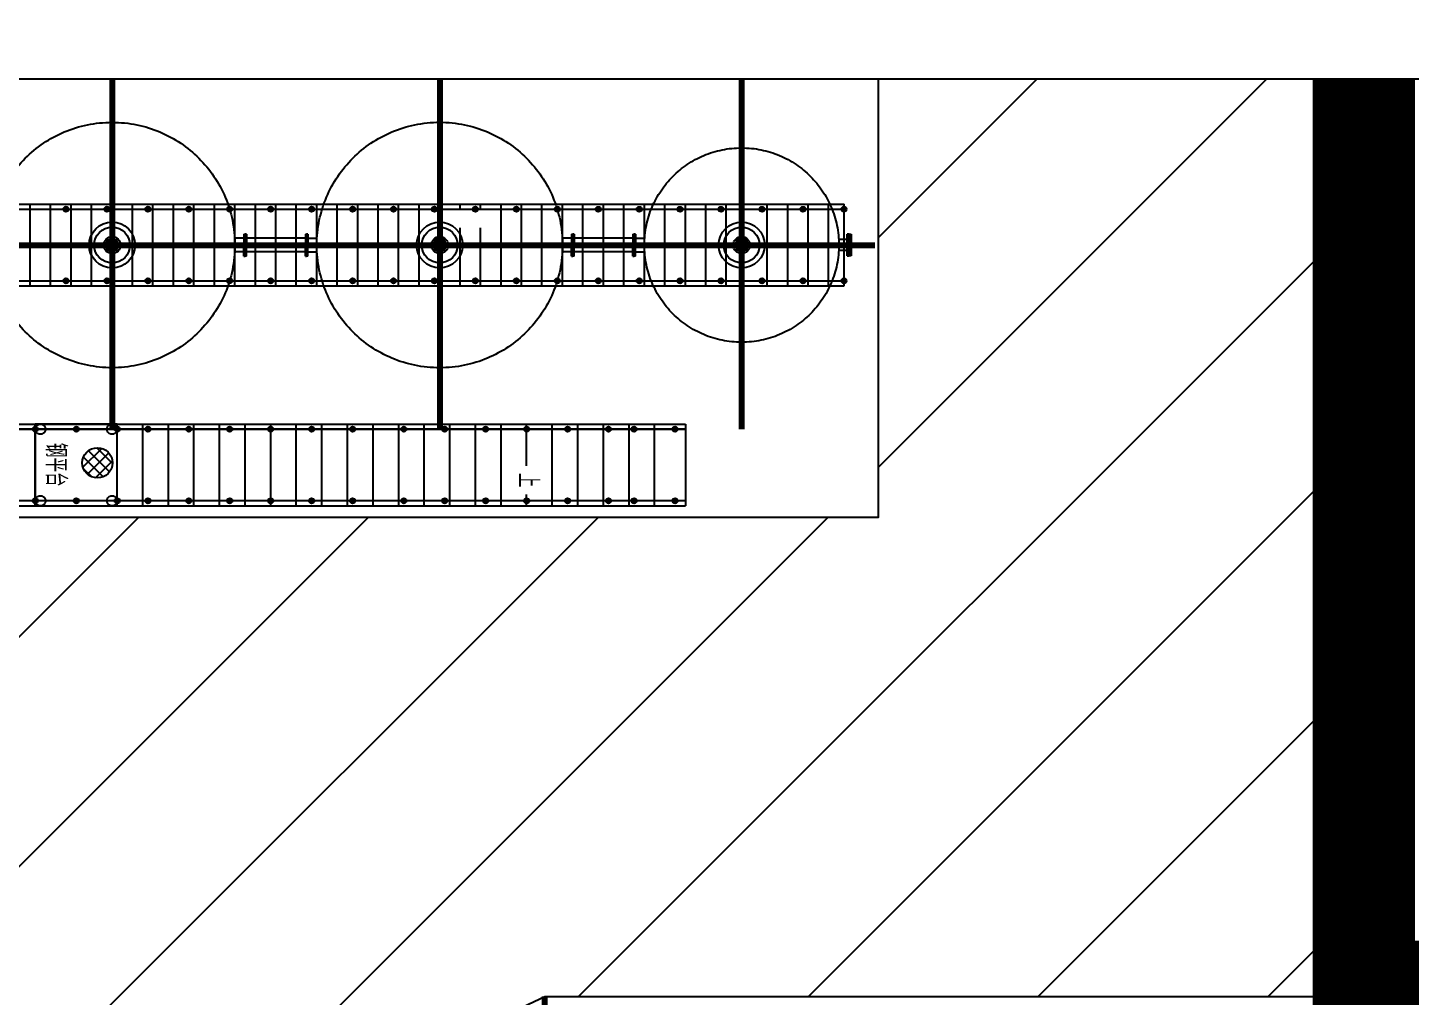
# Model space of a CAD drawing. Extents: x 93518 to 937116, y -359949 to 58022.
# Drawn here: x 691627 to 692295, y -114522 to -114054 of the extents above; entities that cross this region are included whole.
import ezdxf
from ezdxf.enums import TextEntityAlignment as Align

# ---------------------------------------------------------------- set-up
doc = ezdxf.new("R2010")
doc.units = 0
doc.header["$LTSCALE"] = 1000
doc.header["$MEASUREMENT"] = 0
for name, pattern in [('CENTER', [50.8, 31.75, -6.35, 6.35, -6.35]), ('DASHED', [0.75, 0.5, -0.25]), ('DASHEDX2', [38.1, 25.4, -12.7])]:
    doc.linetypes.add(name, pattern=pattern)
doc.layers.get('0').update_dxf_attribs({"color": 8, "linetype": 'CONTINUOUS'})
doc.layers.add('Z-本期建构筑物', color=8, linetype='CONTINUOUS')
doc.styles.add('HZ', font='geditxt.shx', dxfattribs={"width": 0.8, "bigfont": 'dxt.shx'})

# ---------------------------------------------------------------- blocks, each defined once
blk = doc.blocks.new('wq')
h = blk.add_hatch(color=8)
h.paths.add_polyline_path([(3758.124, 1759.6505, 0.4142136), (3758.099, 1759.6755), (3758.099, 1759.6505), (3758.074, 1759.6505, 1)])
h.paths.add_polyline_path([(3758.099, 1759.6755, 0.4142136), (3758.074, 1759.6505), (3758.099, 1759.6505)], flags=17)
h = blk.add_hatch(color=8)
h.paths.add_polyline_path([(3758.124, 1759.6502, 0.4142136), (3758.099, 1759.6752), (3758.099, 1759.6502), (3758.074, 1759.6502, 1)])
h.paths.add_polyline_path([(3758.099, 1759.6752, 0.4142136), (3758.074, 1759.6502), (3758.099, 1759.6502)], flags=17)
h = blk.add_hatch(color=8)
h.paths.add_polyline_path([(3758.524, 1759.6505, 0.4142136), (3758.499, 1759.6755), (3758.499, 1759.6505), (3758.474, 1759.6505, 1)])
h.paths.add_polyline_path([(3758.499, 1759.6755, 0.4142136), (3758.474, 1759.6505), (3758.499, 1759.6505)], flags=17)
h = blk.add_hatch(color=8)
h.paths.add_polyline_path([(3758.924, 1759.6505, 0.4142136), (3758.899, 1759.6755), (3758.899, 1759.6505), (3758.874, 1759.6505, 1)])
h.paths.add_polyline_path([(3758.899, 1759.6755, 0.4142136), (3758.874, 1759.6505), (3758.899, 1759.6505)], flags=17)
h = blk.add_hatch(color=8)
h.paths.add_polyline_path([(3759.324, 1759.6505, 0.4142136), (3759.299, 1759.6755), (3759.299, 1759.6505), (3759.274, 1759.6505, 1)])
h.paths.add_polyline_path([(3759.299, 1759.6755, 0.4142136), (3759.274, 1759.6505), (3759.299, 1759.6505)], flags=17)
h = blk.add_hatch(color=8)
h.paths.add_polyline_path([(3759.724, 1759.651, 0.4142136), (3759.699, 1759.676), (3759.699, 1759.651), (3759.674, 1759.651, 1)])
h.paths.add_polyline_path([(3759.699, 1759.676, 0.4142136), (3759.674, 1759.651), (3759.699, 1759.651)], flags=17)
h = blk.add_hatch(color=8)
h.paths.add_polyline_path([(3760.1238, 1759.6505, 0.4142136), (3760.0988, 1759.6755), (3760.0988, 1759.6505), (3760.0738, 1759.6505, 1)])
h.paths.add_polyline_path([(3760.0988, 1759.6755, 0.4142136), (3760.0738, 1759.6505), (3760.0988, 1759.6505)], flags=17)
h = blk.add_hatch(color=8)
h.paths.add_polyline_path([(3760.5238, 1759.6505, 0.4142136), (3760.4988, 1759.6755), (3760.4988, 1759.6505), (3760.4738, 1759.6505, 1)])
h.paths.add_polyline_path([(3760.4988, 1759.6755, 0.4142136), (3760.4738, 1759.6505), (3760.4988, 1759.6505)], flags=17)
h = blk.add_hatch(color=8)
h.paths.add_polyline_path([(3760.9238, 1759.6505, 0.4142136), (3760.8988, 1759.6755), (3760.8988, 1759.6505), (3760.8738, 1759.6505, 1)])
h.paths.add_polyline_path([(3760.8988, 1759.6755, 0.4142136), (3760.8738, 1759.6505), (3760.8988, 1759.6505)], flags=17)
h = blk.add_hatch(color=8)
h.paths.add_polyline_path([(3761.3238, 1759.6505, 0.4142136), (3761.2988, 1759.6755), (3761.2988, 1759.6505), (3761.2738, 1759.6505, 1)])
h.paths.add_polyline_path([(3761.2988, 1759.6755, 0.4142136), (3761.2738, 1759.6505), (3761.2988, 1759.6505)], flags=17)
h = blk.add_hatch(color=8)
h.paths.add_polyline_path([(3761.7238, 1759.6505, 0.4142136), (3761.6988, 1759.6755), (3761.6988, 1759.6505), (3761.6738, 1759.6505, 1)])
h.paths.add_polyline_path([(3761.6988, 1759.6755, 0.4142136), (3761.6738, 1759.6505), (3761.6988, 1759.6505)], flags=17)
h = blk.add_hatch(color=8)
h.paths.add_polyline_path([(3762.1238, 1759.6505, 0.4142136), (3762.0988, 1759.6755), (3762.0988, 1759.6505), (3762.0738, 1759.6505, 1)])
h.paths.add_polyline_path([(3762.0988, 1759.6755, 0.4142136), (3762.0738, 1759.6505), (3762.0988, 1759.6505)], flags=17)
h = blk.add_hatch(color=8)
h.paths.add_polyline_path([(3762.5237, 1759.6505, 0.4142136), (3762.4987, 1759.6755), (3762.4987, 1759.6505), (3762.4737, 1759.6505, 1)])
h.paths.add_polyline_path([(3762.4987, 1759.6755, 0.4142136), (3762.4737, 1759.6505), (3762.4987, 1759.6505)], flags=17)
h = blk.add_hatch(color=8)
h.paths.add_polyline_path([(3762.9237, 1759.6502, 0.4142136), (3762.8987, 1759.6752), (3762.8987, 1759.6502), (3762.8737, 1759.6502, 1)])
h.paths.add_polyline_path([(3762.8987, 1759.6752, 0.4142136), (3762.8737, 1759.6502), (3762.8987, 1759.6502)], flags=17)
h = blk.add_hatch(color=8)
h.paths.add_polyline_path([(3763.3237, 1759.6502, 0.4142136), (3763.2987, 1759.6752), (3763.2987, 1759.6502), (3763.2737, 1759.6502, 1)])
h.paths.add_polyline_path([(3763.2987, 1759.6752, 0.4142136), (3763.2737, 1759.6502), (3763.2987, 1759.6502)], flags=17)
h = blk.add_hatch(color=8)
h.paths.add_polyline_path([(3763.7237, 1759.6502, 0.4142136), (3763.6987, 1759.6752), (3763.6987, 1759.6502), (3763.6737, 1759.6502, 1)])
h.paths.add_polyline_path([(3763.6987, 1759.6752, 0.4142136), (3763.6737, 1759.6502), (3763.6987, 1759.6502)], flags=17)
h = blk.add_hatch(color=8)
h.paths.add_polyline_path([(3764.1237, 1759.6502, 0.4142136), (3764.0987, 1759.6752), (3764.0987, 1759.6502), (3764.0737, 1759.6502, 1)])
h.paths.add_polyline_path([(3764.0987, 1759.6752, 0.4142136), (3764.0737, 1759.6502), (3764.0987, 1759.6502)], flags=17)
h = blk.add_hatch(color=8)
h.paths.add_polyline_path([(3764.5237, 1759.6502, 0.4142136), (3764.4987, 1759.6752), (3764.4987, 1759.6502), (3764.4737, 1759.6502, 1)])
h.paths.add_polyline_path([(3764.4987, 1759.6752, 0.4142136), (3764.4737, 1759.6502), (3764.4987, 1759.6502)], flags=17)
h = blk.add_hatch(color=8)
h.paths.add_polyline_path([(3764.9237, 1759.6502, 0.4142136), (3764.8987, 1759.6752), (3764.8987, 1759.6502), (3764.8737, 1759.6502, 1)])
h.paths.add_polyline_path([(3764.8987, 1759.6752, 0.4142136), (3764.8737, 1759.6502), (3764.8987, 1759.6502)], flags=17)
h = blk.add_hatch(color=8)
h.paths.add_polyline_path([(3765.3237, 1759.6502, 0.4142136), (3765.2987, 1759.6752), (3765.2987, 1759.6502), (3765.2737, 1759.6502, 1)])
h.paths.add_polyline_path([(3765.2987, 1759.6752, 0.4142136), (3765.2737, 1759.6502), (3765.2987, 1759.6502)], flags=17)
h = blk.add_hatch(color=8)
h.paths.add_polyline_path([(3765.7237, 1759.6502, 0.4142136), (3765.6987, 1759.6752), (3765.6987, 1759.6502), (3765.6737, 1759.6502, 1)])
h.paths.add_polyline_path([(3765.6987, 1759.6752, 0.4142136), (3765.6737, 1759.6502), (3765.6987, 1759.6502)], flags=17)
h = blk.add_hatch(color=8)
h.paths.add_polyline_path([(3758.124, 1758.9502, 0.4142136), (3758.099, 1758.9752), (3758.099, 1758.9502), (3758.074, 1758.9502, 1)])
h.paths.add_polyline_path([(3758.099, 1758.9752, 0.4142136), (3758.074, 1758.9502), (3758.099, 1758.9502)], flags=17)
h = blk.add_hatch(color=8)
h.paths.add_polyline_path([(3758.524, 1758.9505, 0.4142136), (3758.499, 1758.9755), (3758.499, 1758.9505), (3758.474, 1758.9505, 1)])
h.paths.add_polyline_path([(3758.499, 1758.9755, 0.4142136), (3758.474, 1758.9505), (3758.499, 1758.9505)], flags=17)
h = blk.add_hatch(color=8)
h.paths.add_polyline_path([(3758.924, 1758.9505, 0.4142136), (3758.899, 1758.9755), (3758.899, 1758.9505), (3758.874, 1758.9505, 1)])
h.paths.add_polyline_path([(3758.899, 1758.9755, 0.4142136), (3758.874, 1758.9505), (3758.899, 1758.9505)], flags=17)
h = blk.add_hatch(color=8)
h.paths.add_polyline_path([(3759.324, 1758.9505, 0.4142136), (3759.299, 1758.9755), (3759.299, 1758.9505), (3759.274, 1758.9505, 1)])
h.paths.add_polyline_path([(3759.299, 1758.9755, 0.4142136), (3759.274, 1758.9505), (3759.299, 1758.9505)], flags=17)
h = blk.add_hatch(color=8)
h.paths.add_polyline_path([(3759.724, 1758.951, 0.4142136), (3759.699, 1758.976), (3759.699, 1758.951), (3759.674, 1758.951, 1)])
h.paths.add_polyline_path([(3759.699, 1758.976, 0.4142136), (3759.674, 1758.951), (3759.699, 1758.951)], flags=17)
h = blk.add_hatch(color=8)
h.paths.add_polyline_path([(3760.1238, 1758.9505, 0.4142136), (3760.0988, 1758.9755), (3760.0988, 1758.9505), (3760.0738, 1758.9505, 1)])
h.paths.add_polyline_path([(3760.0988, 1758.9755, 0.4142136), (3760.0738, 1758.9505), (3760.0988, 1758.9505)], flags=17)
h = blk.add_hatch(color=8)
h.paths.add_polyline_path([(3760.5238, 1758.9505, 0.4142136), (3760.4988, 1758.9755), (3760.4988, 1758.9505), (3760.4738, 1758.9505, 1)])
h.paths.add_polyline_path([(3760.4988, 1758.9755, 0.4142136), (3760.4738, 1758.9505), (3760.4988, 1758.9505)], flags=17)
h = blk.add_hatch(color=8)
h.paths.add_polyline_path([(3760.9238, 1758.9505, 0.4142136), (3760.8988, 1758.9755), (3760.8988, 1758.9505), (3760.8738, 1758.9505, 1)])
h.paths.add_polyline_path([(3760.8988, 1758.9755, 0.4142136), (3760.8738, 1758.9505), (3760.8988, 1758.9505)], flags=17)
h = blk.add_hatch(color=8)
h.paths.add_polyline_path([(3761.3238, 1758.9505, 0.4142136), (3761.2988, 1758.9755), (3761.2988, 1758.9505), (3761.2738, 1758.9505, 1)])
h.paths.add_polyline_path([(3761.2988, 1758.9755, 0.4142136), (3761.2738, 1758.9505), (3761.2988, 1758.9505)], flags=17)
h = blk.add_hatch(color=8)
h.paths.add_polyline_path([(3761.7238, 1758.9505, 0.4142136), (3761.6988, 1758.9755), (3761.6988, 1758.9505), (3761.6738, 1758.9505, 1)])
h.paths.add_polyline_path([(3761.6988, 1758.9755, 0.4142136), (3761.6738, 1758.9505), (3761.6988, 1758.9505)], flags=17)
h = blk.add_hatch(color=8)
h.paths.add_polyline_path([(3762.1238, 1758.9505, 0.4142136), (3762.0988, 1758.9755), (3762.0988, 1758.9505), (3762.0738, 1758.9505, 1)])
h.paths.add_polyline_path([(3762.0988, 1758.9755, 0.4142136), (3762.0738, 1758.9505), (3762.0988, 1758.9505)], flags=17)
h = blk.add_hatch(color=8)
h.paths.add_polyline_path([(3762.5237, 1758.9505, 0.4142136), (3762.4987, 1758.9755), (3762.4987, 1758.9505), (3762.4737, 1758.9505, 1)])
h.paths.add_polyline_path([(3762.4987, 1758.9755, 0.4142136), (3762.4737, 1758.9505), (3762.4987, 1758.9505)], flags=17)
h = blk.add_hatch(color=8)
h.paths.add_polyline_path([(3762.9237, 1758.9502, 0.4142136), (3762.8987, 1758.9752), (3762.8987, 1758.9502), (3762.8737, 1758.9502, 1)])
h.paths.add_polyline_path([(3762.8987, 1758.9752, 0.4142136), (3762.8737, 1758.9502), (3762.8987, 1758.9502)], flags=17)
h = blk.add_hatch(color=8)
h.paths.add_polyline_path([(3763.3237, 1758.9502, 0.4142136), (3763.2987, 1758.9752), (3763.2987, 1758.9502), (3763.2737, 1758.9502, 1)])
h.paths.add_polyline_path([(3763.2987, 1758.9752, 0.4142136), (3763.2737, 1758.9502), (3763.2987, 1758.9502)], flags=17)
h = blk.add_hatch(color=8)
h.paths.add_polyline_path([(3763.7237, 1758.9502, 0.4142136), (3763.6987, 1758.9752), (3763.6987, 1758.9502), (3763.6737, 1758.9502, 1)])
h.paths.add_polyline_path([(3763.6987, 1758.9752, 0.4142136), (3763.6737, 1758.9502), (3763.6987, 1758.9502)], flags=17)
h = blk.add_hatch(color=8)
h.paths.add_polyline_path([(3764.1237, 1758.9502, 0.4142136), (3764.0987, 1758.9752), (3764.0987, 1758.9502), (3764.0737, 1758.9502, 1)])
h.paths.add_polyline_path([(3764.0987, 1758.9752, 0.4142136), (3764.0737, 1758.9502), (3764.0987, 1758.9502)], flags=17)
h = blk.add_hatch(color=8)
h.paths.add_polyline_path([(3764.5237, 1758.9502, 0.4142136), (3764.4987, 1758.9752), (3764.4987, 1758.9502), (3764.4737, 1758.9502, 1)])
h.paths.add_polyline_path([(3764.4987, 1758.9752, 0.4142136), (3764.4737, 1758.9502), (3764.4987, 1758.9502)], flags=17)
h = blk.add_hatch(color=8)
h.paths.add_polyline_path([(3764.9237, 1758.9502, 0.4142136), (3764.8987, 1758.9752), (3764.8987, 1758.9502), (3764.8737, 1758.9502, 1)])
h.paths.add_polyline_path([(3764.8987, 1758.9752, 0.4142136), (3764.8737, 1758.9502), (3764.8987, 1758.9502)], flags=17)
h = blk.add_hatch(color=8)
h.paths.add_polyline_path([(3765.3237, 1758.9502, 0.4142136), (3765.2987, 1758.9752), (3765.2987, 1758.9502), (3765.2737, 1758.9502, 1)])
h.paths.add_polyline_path([(3765.2987, 1758.9752, 0.4142136), (3765.2737, 1758.9502), (3765.2987, 1758.9502)], flags=17)
h = blk.add_hatch(color=8)
h.paths.add_polyline_path([(3765.7237, 1758.9502, 0.4142136), (3765.6987, 1758.9752), (3765.6987, 1758.9502), (3765.6737, 1758.9502, 1)])
h.paths.add_polyline_path([(3765.6987, 1758.9752, 0.4142136), (3765.6737, 1758.9502), (3765.6987, 1758.9502)], flags=17)
h = blk.add_hatch(color=8)
h.paths.add_polyline_path([(3757.7744, 1757.5, -0.4142136), (3757.7994, 1757.525), (3757.7994, 1757.5), (3757.8244, 1757.5, -1)])
h.paths.add_polyline_path([(3757.7994, 1757.525, -0.4142136), (3757.8244, 1757.5), (3757.7994, 1757.5)], flags=17)
h = blk.add_hatch(color=8)
h.paths.add_polyline_path([(3758.1744, 1757.5, -0.4142136), (3758.1994, 1757.525), (3758.1994, 1757.5), (3758.2244, 1757.5, -1)])
h.paths.add_polyline_path([(3758.1994, 1757.525, -0.4142136), (3758.2244, 1757.5), (3758.1994, 1757.5)], flags=17)
h = blk.add_hatch(color=8)
h.paths.add_polyline_path([(3758.5744, 1757.5, -0.4142136), (3758.5994, 1757.525), (3758.5994, 1757.5), (3758.6244, 1757.5, -1)])
h.paths.add_polyline_path([(3758.5994, 1757.525, -0.4142136), (3758.6244, 1757.5), (3758.5994, 1757.5)], flags=17)
h = blk.add_hatch(color=8)
h.paths.add_polyline_path([(3758.8743, 1757.5, -0.4142136), (3758.8993, 1757.525), (3758.8993, 1757.5), (3758.9243, 1757.5, -1)])
h.paths.add_polyline_path([(3758.8993, 1757.525, -0.4142136), (3758.9243, 1757.5), (3758.8993, 1757.5)], flags=17)
h = blk.add_hatch(color=8)
h.paths.add_polyline_path([(3759.2743, 1757.5, -0.4142136), (3759.2993, 1757.525), (3759.2993, 1757.5), (3759.3243, 1757.5, -1)])
h.paths.add_polyline_path([(3759.2993, 1757.525, -0.4142136), (3759.3243, 1757.5), (3759.2993, 1757.5)], flags=17)
h = blk.add_hatch(color=8)
h.paths.add_polyline_path([(3759.6743, 1757.5, -0.4142136), (3759.6993, 1757.525), (3759.6993, 1757.5), (3759.7243, 1757.5, -1)])
h.paths.add_polyline_path([(3759.6993, 1757.525, -0.4142136), (3759.7243, 1757.5), (3759.6993, 1757.5)], flags=17)
h = blk.add_hatch(color=8)
h.paths.add_polyline_path([(3760.0743, 1757.5, -0.4142136), (3760.0993, 1757.525), (3760.0993, 1757.5), (3760.1243, 1757.5, -1)])
h.paths.add_polyline_path([(3760.0993, 1757.525, -0.4142136), (3760.1243, 1757.5), (3760.0993, 1757.5)], flags=17)
h = blk.add_hatch(color=8)
h.paths.add_polyline_path([(3760.4741, 1757.5, -0.4142136), (3760.4991, 1757.525), (3760.4991, 1757.5), (3760.5241, 1757.5, -1)])
h.paths.add_polyline_path([(3760.4991, 1757.525, -0.4142136), (3760.5241, 1757.5), (3760.4991, 1757.5)], flags=17)
h = blk.add_hatch(color=8)
h.paths.add_polyline_path([(3760.8741, 1757.5, -0.4142136), (3760.8991, 1757.525), (3760.8991, 1757.5), (3760.9241, 1757.5, -1)])
h.paths.add_polyline_path([(3760.8991, 1757.525, -0.4142136), (3760.9241, 1757.5), (3760.8991, 1757.5)], flags=17)
h = blk.add_hatch(color=8)
h.paths.add_polyline_path([(3761.3743, 1757.5, -0.4142136), (3761.3993, 1757.525), (3761.3993, 1757.5), (3761.4243, 1757.5, -1)])
h.paths.add_polyline_path([(3761.3993, 1757.525, -0.4142136), (3761.4243, 1757.5), (3761.3993, 1757.5)], flags=17)
h = blk.add_hatch(color=8)
h.paths.add_polyline_path([(3761.7743, 1757.5, -0.4142136), (3761.7993, 1757.525), (3761.7993, 1757.5), (3761.8243, 1757.5, -1)])
h.paths.add_polyline_path([(3761.7993, 1757.525, -0.4142136), (3761.8243, 1757.5), (3761.7993, 1757.5)], flags=17)
h = blk.add_hatch(color=8)
h.paths.add_polyline_path([(3762.1743, 1757.5, -0.4142136), (3762.1993, 1757.525), (3762.1993, 1757.5), (3762.2243, 1757.5, -1)])
h.paths.add_polyline_path([(3762.1993, 1757.525, -0.4142136), (3762.2243, 1757.5), (3762.1993, 1757.5)], flags=17)
h = blk.add_hatch(color=8)
h.paths.add_polyline_path([(3762.5743, 1757.5, -0.4142136), (3762.5993, 1757.525), (3762.5993, 1757.5), (3762.6243, 1757.5, -1)])
h.paths.add_polyline_path([(3762.5993, 1757.525, -0.4142136), (3762.6243, 1757.5), (3762.5993, 1757.5)], flags=17)
h = blk.add_hatch(color=8)
h.paths.add_polyline_path([(3762.9741, 1757.5, -0.4142136), (3762.9991, 1757.525), (3762.9991, 1757.5), (3763.0241, 1757.5, -1)])
h.paths.add_polyline_path([(3762.9991, 1757.525, -0.4142136), (3763.0241, 1757.5), (3762.9991, 1757.5)], flags=17)
h = blk.add_hatch(color=8)
h.paths.add_polyline_path([(3763.3741, 1757.5, -0.4142136), (3763.3991, 1757.525), (3763.3991, 1757.5), (3763.4241, 1757.5, -1)])
h.paths.add_polyline_path([(3763.3991, 1757.525, -0.4142136), (3763.4241, 1757.5), (3763.3991, 1757.5)], flags=17)
h = blk.add_hatch(color=8)
h.paths.add_polyline_path([(3763.6243, 1757.5, -0.4142136), (3763.6493, 1757.525), (3763.6493, 1757.5), (3763.6743, 1757.5, -1)])
h.paths.add_polyline_path([(3763.6493, 1757.525, -0.4142136), (3763.6743, 1757.5), (3763.6493, 1757.5)], flags=17)
h = blk.add_hatch(color=8)
h.paths.add_polyline_path([(3764.0243, 1757.5, -0.4142136), (3764.0493, 1757.525), (3764.0493, 1757.5), (3764.0743, 1757.5, -1)])
h.paths.add_polyline_path([(3764.0493, 1757.525, -0.4142136), (3764.0743, 1757.5), (3764.0493, 1757.5)], flags=17)
h = blk.add_hatch()
h.set_pattern_fill('ANSI37', color=8, scale=0.05, angle=-180, style=0)
h.set_pattern_definition([(315, (1849.34465, 2990.003194), (-0.0561266008, -0.0561266008), []), (225, (1849.34465, 2990.003194), (-0.0561266008, 0.0561266008), [])])
edge = h.paths.add_edge_path()
edge.add_arc((3758.4063, 1757.1713), 0.1476, 0, 360)
h = blk.add_hatch(color=8)
h.paths.add_polyline_path([(3757.7744, 1756.8, -0.4142136), (3757.7994, 1756.825), (3757.7994, 1756.8), (3757.8244, 1756.8, -1)])
h.paths.add_polyline_path([(3757.7994, 1756.825, -0.4142136), (3757.8244, 1756.8), (3757.7994, 1756.8)], flags=17)
h = blk.add_hatch(color=8)
h.paths.add_polyline_path([(3758.1744, 1756.8, -0.4142136), (3758.1994, 1756.825), (3758.1994, 1756.8), (3758.2244, 1756.8, -1)])
h.paths.add_polyline_path([(3758.1994, 1756.825, -0.4142136), (3758.2244, 1756.8), (3758.1994, 1756.8)], flags=17)
h = blk.add_hatch(color=8)
h.paths.add_polyline_path([(3758.5744, 1756.8, -0.4142136), (3758.5994, 1756.825), (3758.5994, 1756.8), (3758.6244, 1756.8, -1)])
h.paths.add_polyline_path([(3758.5994, 1756.825, -0.4142136), (3758.6244, 1756.8), (3758.5994, 1756.8)], flags=17)
h = blk.add_hatch(color=8)
h.paths.add_polyline_path([(3758.8743, 1756.8, -0.4142136), (3758.8993, 1756.825), (3758.8993, 1756.8), (3758.9243, 1756.8, -1)])
h.paths.add_polyline_path([(3758.8993, 1756.825, -0.4142136), (3758.9243, 1756.8), (3758.8993, 1756.8)], flags=17)
h = blk.add_hatch(color=8)
h.paths.add_polyline_path([(3759.2743, 1756.8, -0.4142136), (3759.2993, 1756.825), (3759.2993, 1756.8), (3759.3243, 1756.8, -1)])
h.paths.add_polyline_path([(3759.2993, 1756.825, -0.4142136), (3759.3243, 1756.8), (3759.2993, 1756.8)], flags=17)
h = blk.add_hatch(color=8)
h.paths.add_polyline_path([(3759.6743, 1756.8, -0.4142136), (3759.6993, 1756.825), (3759.6993, 1756.8), (3759.7243, 1756.8, -1)])
h.paths.add_polyline_path([(3759.6993, 1756.825, -0.4142136), (3759.7243, 1756.8), (3759.6993, 1756.8)], flags=17)
h = blk.add_hatch(color=8)
h.paths.add_polyline_path([(3760.0743, 1756.8, -0.4142136), (3760.0993, 1756.825), (3760.0993, 1756.8), (3760.1243, 1756.8, -1)])
h.paths.add_polyline_path([(3760.0993, 1756.825, -0.4142136), (3760.1243, 1756.8), (3760.0993, 1756.8)], flags=17)
h = blk.add_hatch(color=8)
h.paths.add_polyline_path([(3760.4741, 1756.8, -0.4142136), (3760.4991, 1756.825), (3760.4991, 1756.8), (3760.5241, 1756.8, -1)])
h.paths.add_polyline_path([(3760.4991, 1756.825, -0.4142136), (3760.5241, 1756.8), (3760.4991, 1756.8)], flags=17)
h = blk.add_hatch(color=8)
h.paths.add_polyline_path([(3760.8741, 1756.8, -0.4142136), (3760.8991, 1756.825), (3760.8991, 1756.8), (3760.9241, 1756.8, -1)])
h.paths.add_polyline_path([(3760.8991, 1756.825, -0.4142136), (3760.9241, 1756.8), (3760.8991, 1756.8)], flags=17)
h = blk.add_hatch(color=8)
h.paths.add_polyline_path([(3761.3743, 1756.8, -0.4142136), (3761.3993, 1756.825), (3761.3993, 1756.8), (3761.4243, 1756.8, -1)])
h.paths.add_polyline_path([(3761.3993, 1756.825, -0.4142136), (3761.4243, 1756.8), (3761.3993, 1756.8)], flags=17)
h = blk.add_hatch(color=8)
h.paths.add_polyline_path([(3761.7743, 1756.8, -0.4142136), (3761.7993, 1756.825), (3761.7993, 1756.8), (3761.8243, 1756.8, -1)])
h.paths.add_polyline_path([(3761.7993, 1756.825, -0.4142136), (3761.8243, 1756.8), (3761.7993, 1756.8)], flags=17)
h = blk.add_hatch(color=8)
h.paths.add_polyline_path([(3762.1743, 1756.8, -0.4142136), (3762.1993, 1756.825), (3762.1993, 1756.8), (3762.2243, 1756.8, -1)])
h.paths.add_polyline_path([(3762.1993, 1756.825, -0.4142136), (3762.2243, 1756.8), (3762.1993, 1756.8)], flags=17)
h = blk.add_hatch(color=8)
h.paths.add_polyline_path([(3762.5743, 1756.8, -0.4142136), (3762.5993, 1756.825), (3762.5993, 1756.8), (3762.6243, 1756.8, -1)])
h.paths.add_polyline_path([(3762.5993, 1756.825, -0.4142136), (3762.6243, 1756.8), (3762.5993, 1756.8)], flags=17)
h = blk.add_hatch(color=8)
h.paths.add_polyline_path([(3762.9741, 1756.8, -0.4142136), (3762.9991, 1756.825), (3762.9991, 1756.8), (3763.0241, 1756.8, -1)])
h.paths.add_polyline_path([(3762.9991, 1756.825, -0.4142136), (3763.0241, 1756.8), (3762.9991, 1756.8)], flags=17)
h = blk.add_hatch(color=8)
h.paths.add_polyline_path([(3763.3741, 1756.8, -0.4142136), (3763.3991, 1756.825), (3763.3991, 1756.8), (3763.4241, 1756.8, -1)])
h.paths.add_polyline_path([(3763.3991, 1756.825, -0.4142136), (3763.4241, 1756.8), (3763.3991, 1756.8)], flags=17)
h = blk.add_hatch(color=8)
h.paths.add_polyline_path([(3763.6243, 1756.8, -0.4142136), (3763.6493, 1756.825), (3763.6493, 1756.8), (3763.6743, 1756.8, -1)])
h.paths.add_polyline_path([(3763.6493, 1756.825, -0.4142136), (3763.6743, 1756.8), (3763.6493, 1756.8)], flags=17)
h = blk.add_hatch(color=8)
h.paths.add_polyline_path([(3764.0243, 1756.8, -0.4142136), (3764.0493, 1756.825), (3764.0493, 1756.8), (3764.0743, 1756.8, -1)])
h.paths.add_polyline_path([(3764.0493, 1756.825, -0.4142136), (3764.0743, 1756.8), (3764.0493, 1756.8)], flags=17)
at = {"color": 8, "linetype": 'CENTER', "lineweight": 100, "ltscale": 800}
for p, q in [((3758.5496, 1760.9255), (3758.5496, 1757.5)), ((3761.7496, 1760.9255), (3761.7496, 1757.5)), ((3764.6996, 1760.9255), (3764.6996, 1757.5)), ((3747.5495, 1759.3), (3765.9996, 1759.3)), ((3762.7785, 1744.3555), (3762.7785, 1751.9556))]:
    blk.add_line(p, q, dxfattribs=at)
at = {"color": 8}
for p, q in [((3766.0328, 1759.3716), (3767.5867, 1760.9255)), ((3766.0328, 1757.1266), (3769.8317, 1760.9255)), ((3770.7785, 1760.9255), (3770.7785, 1752)), ((3770.7785, 1751.9556), (3770.7785, 1760.9255)), ((3763.1069, 1751.9556), (3770.7785, 1759.6271)), ((3758.4919, 1759.3576), (3758.5188, 1759.3307)), ((3758.4919, 1759.3576), (3758.5188, 1759.3307)), ((3758.5496, 1759.19), (3758.5496, 1759.41)), ((3758.5496, 1759.2075), (3758.5496, 1759.3925)), ((3758.6072, 1759.3576), (3758.5803, 1759.3307)), ((3759.8378, 1759.3665), (3759.75, 1759.3665)), ((3759.8378, 1759.4079), (3759.85, 1759.4079)), ((3759.8378, 1759.4079), (3759.8378, 1759.3)), ((3759.8622, 1759.4079), (3759.85, 1759.4079)), ((3759.85, 1759.4079), (3759.85, 1759.3)), ((3759.85, 1759.4079), (3759.85, 1759.3)), ((3759.8622, 1759.4079), (3759.8622, 1759.3)), ((3760.4378, 1759.3665), (3759.8622, 1759.3665)), ((3760.4378, 1759.4079), (3760.45, 1759.4079)), ((3760.4378, 1759.4079), (3760.4378, 1759.3)), ((3760.45, 1759.4079), (3760.45, 1759.3)), ((3760.4622, 1759.4079), (3760.45, 1759.4079)), ((3760.45, 1759.4079), (3760.45, 1759.3)), ((3760.4622, 1759.4079), (3760.4622, 1759.3)), ((3760.4622, 1759.3665), (3760.55, 1759.3665)), ((3761.6919, 1759.3576), (3761.7188, 1759.3307)), ((3761.6919, 1759.3576), (3761.7188, 1759.3307)), ((3761.7496, 1759.19), (3761.7496, 1759.41)), ((3761.7496, 1759.2075), (3761.7496, 1759.3925)), ((3761.8072, 1759.3576), (3761.7803, 1759.3307)), ((3763.0378, 1759.3665), (3762.95, 1759.3665)), ((3763.0378, 1759.4079), (3763.0378, 1759.3)), ((3763.0378, 1759.4079), (3763.05, 1759.4079)), ((3763.05, 1759.4079), (3763.05, 1759.3)), ((3763.05, 1759.4079), (3763.05, 1759.3)), ((3763.0622, 1759.4079), (3763.05, 1759.4079)), ((3763.0622, 1759.4079), (3763.0622, 1759.3)), ((3763.6374, 1759.3665), (3763.0622, 1759.3665)), ((3763.6374, 1759.4079), (3763.6496, 1759.4079)), ((3763.6374, 1759.4079), (3763.6374, 1759.3)), ((3763.6496, 1759.4079), (3763.6496, 1759.3)), ((3763.6618, 1759.4079), (3763.6496, 1759.4079)), ((3763.6496, 1759.4079), (3763.6496, 1759.3)), ((3763.6618, 1759.4079), (3763.6618, 1759.3)), ((3763.6618, 1759.3665), (3763.7496, 1759.3665)), ((3764.642, 1759.3576), (3764.6689, 1759.3307)), ((3764.642, 1759.3576), (3764.6689, 1759.3307)), ((3764.7572, 1759.3576), (3764.7304, 1759.3307)), ((3765.7316, 1759.354), (3765.6496, 1759.354)), ((3765.7316, 1759.354), (3765.6496, 1759.354)), ((3758.4919, 1759.2424), (3758.5188, 1759.2692)), ((3758.6072, 1759.2424), (3758.5803, 1759.2692)), ((3759.7101, 1759.3), (3759.8866, 1759.3)), ((3759.8378, 1759.2335), (3759.75, 1759.2335)), ((3759.8378, 1759.1921), (3759.8378, 1759.3)), ((3759.85, 1759.1921), (3759.85, 1759.3)), ((3759.85, 1759.1921), (3759.85, 1759.3)), ((3759.8622, 1759.1921), (3759.8622, 1759.3)), ((3760.4378, 1759.2335), (3759.8622, 1759.2335)), ((3760.5899, 1759.3), (3760.4134, 1759.3)), ((3760.4378, 1759.1921), (3760.4378, 1759.3)), ((3760.45, 1759.1921), (3760.45, 1759.3)), ((3760.45, 1759.1921), (3760.45, 1759.3)), ((3760.4622, 1759.1921), (3760.4622, 1759.3)), ((3760.4622, 1759.2335), (3760.55, 1759.2335)), ((3761.6919, 1759.2424), (3761.7188, 1759.2692)), ((3761.8072, 1759.2424), (3761.7803, 1759.2692)), ((3762.9101, 1759.3), (3763.0866, 1759.3)), ((3763.0378, 1759.2335), (3762.95, 1759.2335)), ((3763.0378, 1759.1921), (3763.0378, 1759.3)), ((3763.05, 1759.1921), (3763.05, 1759.3)), ((3763.05, 1759.1921), (3763.05, 1759.3)), ((3763.0622, 1759.1921), (3763.0622, 1759.3)), ((3763.6374, 1759.2335), (3763.0622, 1759.2335)), ((3763.7895, 1759.3), (3763.613, 1759.3)), ((3763.6374, 1759.1921), (3763.6374, 1759.3)), ((3763.6496, 1759.1921), (3763.6496, 1759.3)), ((3763.6496, 1759.1921), (3763.6496, 1759.3)), ((3763.6618, 1759.1921), (3763.6618, 1759.3)), ((3763.6618, 1759.2335), (3763.7496, 1759.2335)), ((3764.642, 1759.2424), (3764.6689, 1759.2692)), ((3764.7572, 1759.2424), (3764.7304, 1759.2692)), ((3765.7316, 1759.246), (3765.6496, 1759.246)), ((3765.7316, 1759.246), (3765.6496, 1759.246)), ((3759.8378, 1759.1921), (3759.85, 1759.1921)), ((3759.8622, 1759.1921), (3759.85, 1759.1921)), ((3760.4378, 1759.1921), (3760.45, 1759.1921)), ((3760.4622, 1759.1921), (3760.45, 1759.1921)), ((3763.0378, 1759.1921), (3763.05, 1759.1921)), ((3763.0622, 1759.1921), (3763.05, 1759.1921)), ((3763.6374, 1759.1921), (3763.6496, 1759.1921)), ((3763.6618, 1759.1921), (3763.6496, 1759.1921)), ((3765.352, 1751.9556), (3770.7785, 1757.3821)), ((3752.6711, 1750.5), (3758.807, 1756.636)), ((3754.9162, 1750.5), (3761.0521, 1756.636)), ((3757.1612, 1750.5), (3763.2972, 1756.636)), ((3759.4063, 1750.5), (3765.5422, 1756.636)), ((3767.5971, 1751.9556), (3770.7785, 1755.137)), ((3769.8421, 1751.9556), (3770.7785, 1752.8919)), ((3759.68, 1750.5), (3762.7785, 1751.9556)), ((3762.7785, 1751.9556), (3770.7785, 1751.9556)), ((3779.7785, 1752), (3770.7785, 1752))]:
    blk.add_line(p, q, dxfattribs=at)
at = {"color": 8, "linetype": 'DASHEDX2', "ltscale": 5}
for p, q in [((3754.9995, 1759.6496), (3765.6996, 1759.651)), ((3755.0495, 1759.7008), (3765.6996, 1759.7008)), ((3757.749, 1758.9008), (3757.749, 1759.7008)), ((3757.949, 1758.9003), (3757.949, 1759.7003)), ((3758.149, 1758.9003), (3758.149, 1759.7003)), ((3758.349, 1758.9006), (3758.349, 1759.7006)), ((3758.749, 1758.9008), (3758.749, 1759.7008)), ((3758.949, 1758.9008), (3758.949, 1759.7008)), ((3759.149, 1758.9008), (3759.149, 1759.7008)), ((3759.349, 1758.9008), (3759.349, 1759.7008)), ((3759.549, 1758.9006), (3759.549, 1759.7006)), ((3759.749, 1758.9006), (3759.749, 1759.7006)), ((3759.949, 1758.9008), (3759.949, 1759.7008)), ((3760.149, 1758.9008), (3760.149, 1759.7008)), ((3760.349, 1758.9), (3760.349, 1759.7)), ((3760.549, 1758.9), (3760.549, 1759.7)), ((3760.749, 1758.9003), (3760.749, 1759.7003)), ((3760.949, 1758.9003), (3760.949, 1759.7003)), ((3761.149, 1758.9006), (3761.149, 1759.7006)), ((3761.349, 1758.9008), (3761.349, 1759.7008)), ((3761.349, 1758.9006), (3761.349, 1759.7006)), ((3761.549, 1758.9008), (3761.549, 1759.7008)), ((3762.349, 1758.9011), (3762.349, 1759.7011)), ((3762.549, 1758.9011), (3762.549, 1759.7011)), ((3762.749, 1758.9006), (3762.749, 1759.7006)), ((3762.949, 1758.9006), (3762.949, 1759.7006)), ((3763.1496, 1758.9), (3763.1496, 1759.7)), ((3763.3496, 1758.9002), (3763.3496, 1759.7008)), ((3763.5496, 1758.9), (3763.5496, 1759.7008)), ((3763.7496, 1758.9002), (3763.7496, 1759.7008)), ((3763.9496, 1758.9), (3763.9496, 1759.7008)), ((3764.1496, 1758.9), (3764.1496, 1759.7008)), ((3764.1496, 1758.9002), (3764.1496, 1759.7008)), ((3764.3496, 1758.9), (3764.3496, 1759.7008)), ((3764.5496, 1758.9), (3764.5496, 1759.7008)), ((3764.5496, 1758.9002), (3764.5496, 1759.7008)), ((3764.9496, 1758.9), (3764.9496, 1759.7008)), ((3764.9496, 1758.9002), (3764.9496, 1759.7008)), ((3765.1496, 1758.9), (3765.1496, 1759.7008)), ((3765.3496, 1758.9), (3765.3496, 1759.7008)), ((3765.3496, 1758.9002), (3765.3496, 1759.7008)), ((3765.5496, 1758.9), (3765.5496, 1759.7008)), ((3765.6996, 1758.9), (3765.6996, 1759.7008)), ((3761.949, 1758.9011), (3761.949, 1759.4687)), ((3762.149, 1758.9011), (3762.149, 1759.4687)), ((3754.9995, 1758.951), (3765.6996, 1758.951)), ((3755.0495, 1758.9008), (3765.6996, 1758.9008)), ((3754.9995, 1757.5), (3764.1495, 1757.5)), ((3764.1495, 1757.5), (3754.9995, 1757.5)), ((3755.0495, 1757.55), (3764.1495, 1757.55)), ((3757.7992, 1756.75), (3757.7992, 1757.55)), ((3758.5992, 1756.75), (3758.5992, 1757.55)), ((3758.8492, 1756.75), (3758.8492, 1757.55)), ((3759.0992, 1756.75), (3759.0992, 1757.55)), ((3759.3492, 1756.75), (3759.3492, 1757.55)), ((3759.5992, 1756.75), (3759.5992, 1757.55)), ((3759.5992, 1756.75), (3759.5992, 1757.55)), ((3759.8492, 1756.75), (3759.8492, 1757.55)), ((3760.0992, 1756.75), (3760.0992, 1757.55)), ((3760.3492, 1756.75), (3760.3492, 1757.55)), ((3760.5992, 1756.75), (3760.5992, 1757.55)), ((3760.8492, 1756.75), (3760.8492, 1757.55)), ((3761.0992, 1756.75), (3761.0992, 1757.55)), ((3761.3492, 1756.75), (3761.3492, 1757.55)), ((3761.5992, 1756.75), (3761.5992, 1757.55)), ((3761.8492, 1756.75), (3761.8492, 1757.55)), ((3762.0992, 1756.75), (3762.0992, 1757.55)), ((3762.0992, 1756.75), (3762.0992, 1757.55)), ((3762.3492, 1756.75), (3762.3492, 1757.55)), ((3762.5992, 1757.1415), (3762.5992, 1757.55)), ((3762.8492, 1756.75), (3762.8492, 1757.55)), ((3763.0992, 1756.75), (3763.0992, 1757.55)), ((3763.3492, 1756.75), (3763.3492, 1757.55)), ((3763.5992, 1756.75), (3763.5992, 1757.55)), ((3763.5992, 1756.75), (3763.5992, 1757.55)), ((3763.8492, 1756.75), (3763.8492, 1757.55)), ((3764.1495, 1757.55), (3764.1495, 1756.75)), ((3764.1495, 1756.8), (3754.0995, 1756.8)), ((3754.0495, 1756.75), (3764.1495, 1756.75))]:
    blk.add_line(p, q, dxfattribs=at)
at = {"color": 8, "linetype": 'Continuous'}
for p, q in [((3761.749, 1759.6524), (3761.749, 1759.7011)), ((3761.949, 1759.6524), (3761.949, 1759.7011)), ((3762.149, 1759.6524), (3762.149, 1759.7011)), ((3763.7496, 1758.9), (3763.7496, 1759.7008)), ((3762.5992, 1756.75), (3762.5992, 1756.8604))]:
    blk.add_line(p, q, dxfattribs=at)
at = {"color": 8, "lineweight": -3, "ltscale": 10}
for p, q in [((3765.7316, 1759.405), (3765.7316, 1759.195)), ((3765.7316, 1759.405), (3765.7316, 1759.195)), ((3765.7496, 1759.405), (3765.7316, 1759.405)), ((3765.7316, 1759.195), (3765.7316, 1759.405)), ((3765.7316, 1759.195), (3765.7316, 1759.405)), ((3765.7496, 1759.195), (3765.7496, 1759.405)), ((3765.7526, 1759.405), (3765.7706, 1759.405)), ((3765.7526, 1759.195), (3765.7526, 1759.405)), ((3765.7706, 1759.405), (3765.7706, 1759.195)), ((3765.7706, 1759.405), (3765.7706, 1759.195)), ((3765.7316, 1759.195), (3765.7496, 1759.195)), ((3765.7706, 1759.195), (3765.7526, 1759.195))]:
    blk.add_line(p, q, dxfattribs=at)
at = {"color": 8, "const_width": 1}
blk.add_lwpolyline([(3779.7785, 1760.9255), (3779.7785, 1752), (3770.7785, 1752), (3770.7785, 1760.9255)], dxfattribs=at)
at = {"color": 4}
blk.add_lwpolyline([(3669.988, 1760.9255), (3827.5926, 1760.9255), (3827.5926, 1609.2374), (3669.988, 1609.2374)], close=True, dxfattribs=at)
at = {"color": 8}
blk.add_lwpolyline([(3766.0328, 1760.9255), (3766.0328, 1756.636), (3746.3272, 1756.636), (3746.3272, 1760.9255)], dxfattribs=at)
at = {"color": 8, "linetype": 'DASHEDX2', "ltscale": 5}
blk.add_lwpolyline([(3757.7992, 1756.75), (3758.5992, 1756.75), (3758.5992, 1757.55), (3757.7992, 1757.55)], close=True, dxfattribs=at)
at = {"color": 8, "linetype": 'Continuous'}
blk.add_lwpolyline([(3762.8122, 1757.15, 0, 0, 0), (3762.4372, 1757.15, 0.06, 0, 0), (3762.2131, 1757.15, 0, 0, 0)], format="xyseb", dxfattribs=at)
at = {"color": 8, "linetype": 'DASHEDX2', "ltscale": 10}
for centre, radius in [((3758.5496, 1759.3003), 1.1995), ((3761.7496, 1759.3003), 1.2001), ((3764.6996, 1759.3), 0.95)]:
    blk.add_circle(centre, radius, dxfattribs=at)
at = {"color": 8}
for centre, radius in [((3758.099, 1759.6505), 0.025), ((3758.099, 1759.6502), 0.025), ((3758.499, 1759.6505), 0.025), ((3758.899, 1759.6505), 0.025), ((3759.299, 1759.6505), 0.025), ((3759.699, 1759.651), 0.025), ((3760.0988, 1759.6505), 0.025), ((3760.4988, 1759.6505), 0.025), ((3760.8988, 1759.6505), 0.025), ((3761.2988, 1759.6505), 0.025), ((3761.6988, 1759.6505), 0.025), ((3762.0988, 1759.6505), 0.025), ((3762.4987, 1759.6505), 0.025), ((3762.8987, 1759.6502), 0.025), ((3763.2987, 1759.6502), 0.025), ((3763.6987, 1759.6502), 0.025), ((3764.0987, 1759.6502), 0.025), ((3764.4987, 1759.6502), 0.025), ((3764.8987, 1759.6502), 0.025), ((3765.2987, 1759.6502), 0.025), ((3765.6987, 1759.6502), 0.025), ((3758.5496, 1759.3), 0.225), ((3758.5496, 1759.3), 0.175), ((3761.7496, 1759.3), 0.225), ((3761.7496, 1759.3), 0.175), ((3764.6996, 1759.3), 0.225), ((3764.6996, 1759.3), 0.175), ((3758.5496, 1759.3), 0.0825), ((3758.5496, 1759.3), 0.0625), ((3758.5054, 1759.3442), 0.009), ((3758.5054, 1759.3442), 0.009), ((3758.5496, 1759.3), 0.0495), ((3758.5938, 1759.3442), 0.009), ((3761.7496, 1759.3), 0.0825), ((3761.7496, 1759.3), 0.0625), ((3761.7054, 1759.3442), 0.009), ((3761.7054, 1759.3442), 0.009), ((3761.7496, 1759.3), 0.0495), ((3761.7938, 1759.3442), 0.009), ((3764.6996, 1759.3), 0.0825), ((3764.6996, 1759.3), 0.0625), ((3764.6554, 1759.3442), 0.009), ((3764.6554, 1759.3442), 0.009), ((3764.6996, 1759.3), 0.0495), ((3764.7438, 1759.3442), 0.009), ((3758.5054, 1759.2558), 0.009), ((3758.5496, 1759.3), 0.0295), ((3758.5938, 1759.2558), 0.009), ((3761.7054, 1759.2558), 0.009), ((3761.7496, 1759.3), 0.0295), ((3761.7938, 1759.2558), 0.009), ((3764.6554, 1759.2558), 0.009), ((3764.6996, 1759.3), 0.0295), ((3764.7438, 1759.2558), 0.009), ((3758.099, 1758.9502), 0.025), ((3758.499, 1758.9505), 0.025), ((3758.899, 1758.9505), 0.025), ((3759.299, 1758.9505), 0.025), ((3759.699, 1758.951), 0.025), ((3760.0988, 1758.9505), 0.025), ((3760.4988, 1758.9505), 0.025), ((3760.8988, 1758.9505), 0.025), ((3761.2988, 1758.9505), 0.025), ((3761.6988, 1758.9505), 0.025), ((3762.0988, 1758.9505), 0.025), ((3762.4987, 1758.9505), 0.025), ((3762.8987, 1758.9502), 0.025), ((3763.2987, 1758.9502), 0.025), ((3763.6987, 1758.9502), 0.025), ((3764.0987, 1758.9502), 0.025), ((3764.4987, 1758.9502), 0.025), ((3764.8987, 1758.9502), 0.025), ((3765.2987, 1758.9502), 0.025), ((3765.6987, 1758.9502), 0.025), ((3757.7994, 1757.5), 0.025), ((3758.1994, 1757.5), 0.025), ((3758.5994, 1757.5), 0.025), ((3758.8993, 1757.5), 0.025), ((3759.2993, 1757.5), 0.025), ((3759.6993, 1757.5), 0.025), ((3760.0993, 1757.5), 0.025), ((3760.4991, 1757.5), 0.025), ((3760.8991, 1757.5), 0.025), ((3761.3993, 1757.5), 0.025), ((3761.7993, 1757.5), 0.025), ((3762.1993, 1757.5), 0.025), ((3762.5993, 1757.5), 0.025), ((3762.9991, 1757.5), 0.025), ((3763.3991, 1757.5), 0.025), ((3763.6493, 1757.5), 0.025), ((3764.0493, 1757.5), 0.025), ((3758.4063, 1757.1713), 0.1476), ((3757.7994, 1756.8), 0.025), ((3758.1994, 1756.8), 0.025), ((3758.5994, 1756.8), 0.025), ((3758.8993, 1756.8), 0.025), ((3759.2993, 1756.8), 0.025), ((3759.6993, 1756.8), 0.025), ((3760.0993, 1756.8), 0.025), ((3760.4991, 1756.8), 0.025), ((3760.8991, 1756.8), 0.025), ((3761.3993, 1756.8), 0.025), ((3761.7993, 1756.8), 0.025), ((3762.1993, 1756.8), 0.025), ((3762.5993, 1756.8), 0.025), ((3762.9991, 1756.8), 0.025), ((3763.3991, 1756.8), 0.025), ((3763.6493, 1756.8), 0.025), ((3764.0493, 1756.8), 0.025)]:
    blk.add_circle(centre, radius, dxfattribs=at)
at = {"color": 8, "linetype": 'DASHED', "ltscale": 0.1}
for centre in [(3757.8492, 1757.5), (3758.5492, 1757.5), (3757.8492, 1756.8), (3758.5492, 1756.8)]:
    blk.add_circle(centre, 0.05, dxfattribs=at)
at = {"color": 8, "style": 'HZ', "width": 0.75}
blk.add_text('钢平台', height=0.2, rotation=270, dxfattribs=at).set_placement((3757.9017, 1757.3661))
at = {"color": 8, "linetype": 'ByBlock', "style": 'HZ', "width": 0.75}
blk.add_text('上', height=0.2, rotation=270, dxfattribs=at).set_placement((3762.6144, 1757.0008), align=Align.MIDDLE_CENTER)
at = {"color": 8, "style": 'HZ', "width": 0.8}
for p in [(3758.7668, 1735.8555), (3729.686, 1643.9264), (3799.3404, 1612.5855)]:
    blk.add_attdef('9.80', p, '', height=3.5, dxfattribs=at)

msp = doc.modelspace()

# ---------------------------------------------------------------- block references
at = {"layer": 'Z-本期建构筑物', "xscale": 49.42079999997804, "yscale": 49.42079999997804, "zscale": 49.42079999997804}
msp.add_blockref('wq', (505917.62, -201104.67), dxfattribs=at)

doc.saveas('drawing.dxf')
